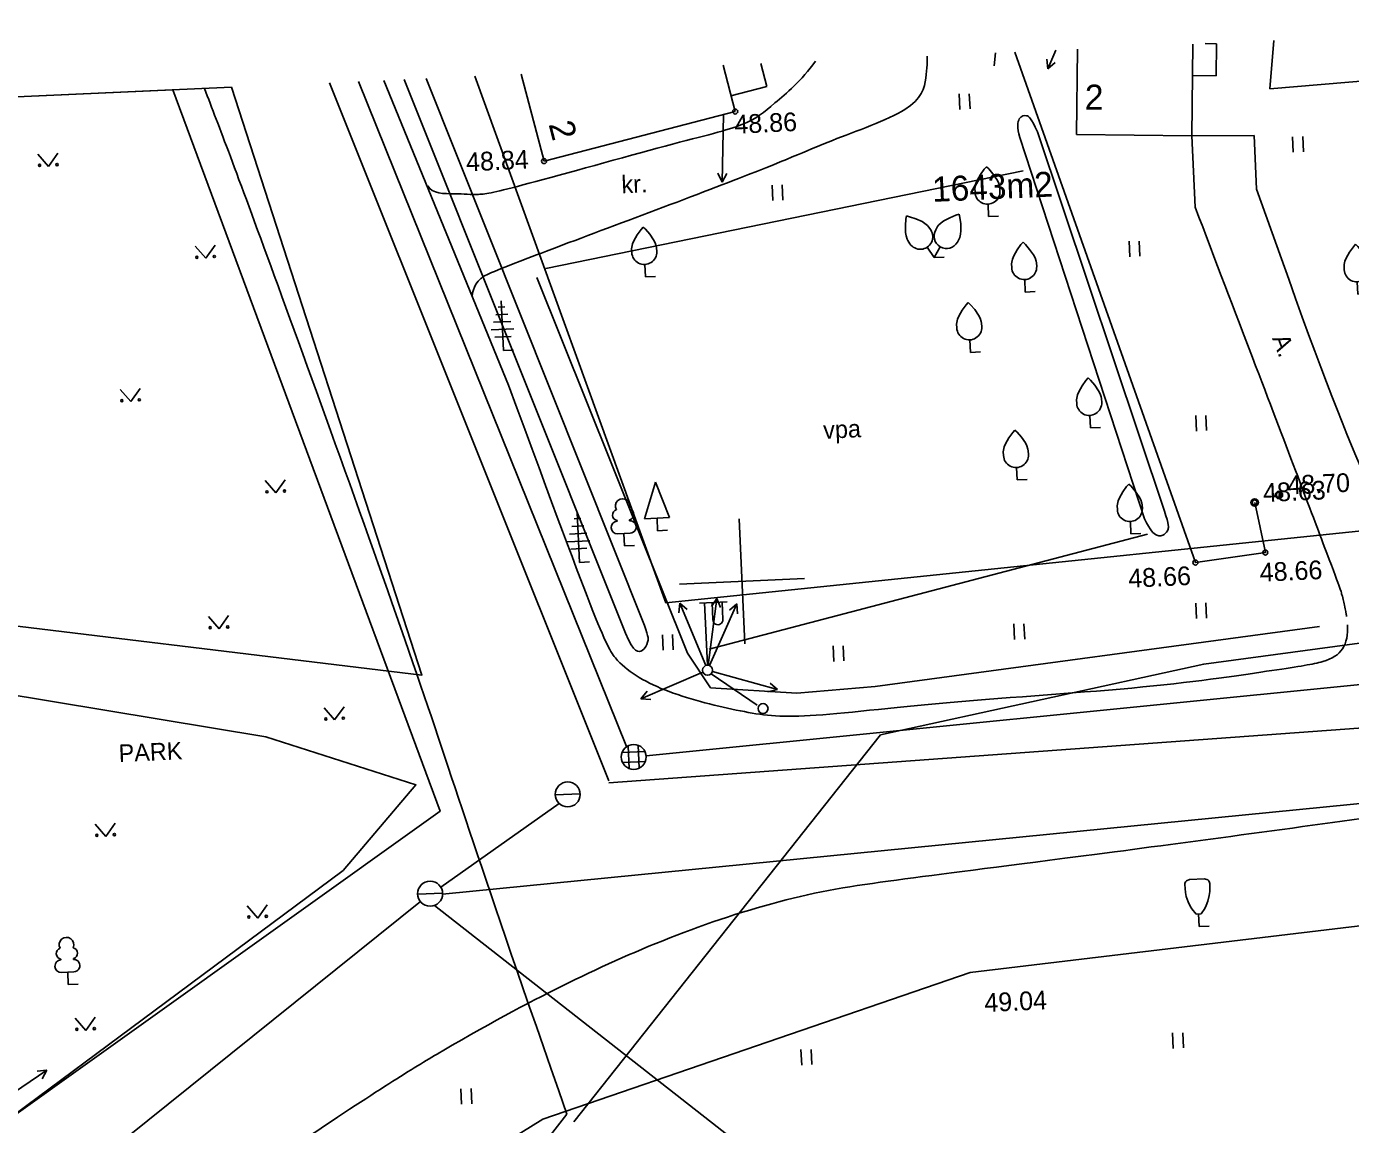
# Model space of a CAD drawing. Extents: x 641517 to 641719, y 6455721 to 6455847.
# Drawn here: x 641569.2 to 641622.2, y 6455799.3 to 6455843.2 of the extents above; entities that cross this region are included whole.
import ezdxf

# ---------------------------------------------------------------- set-up
doc = ezdxf.new("R2010")
doc.units = 0
for name, color, linetype in [('Level 1', 7, 'Continuous'), ('Level 10', 7, 'Continuous'), ('Level 11', 7, 'Continuous'), ('Level 12', 7, 'Continuous'), ('Level 15', 7, 'Continuous'), ('Level 16', 7, 'Continuous'), ('Level 17', 7, 'Continuous'), ('Level 19', 7, 'Continuous'), ('Level 21', 7, 'Continuous'), ('Level 27', 7, 'Continuous'), ('Level 28', 7, 'Continuous'), ('Level 29', 7, 'Continuous'), ('Level 30', 7, 'Continuous'), ('Level 31', 7, 'Continuous'), ('Level 34', 7, 'Continuous'), ('Level 4', 7, 'Continuous'), ('Level 40', 7, 'Continuous'), ('Level 41', 7, 'Continuous'), ('Level 43', 7, 'Continuous'), ('Level 5', 7, 'Continuous'), ('Level 54', 7, 'Continuous'), ('Level 57', 7, 'Continuous'), ('Level 61', 7, 'Continuous'), ('Level 7', 7, 'Continuous'), ('Level 9', 7, 'Continuous')]:
    doc.layers.add(name, color=color, linetype=linetype)

# ---------------------------------------------------------------- blocks, each defined once
blk = doc.blocks.new('KMURU5')
at = {"layer": 'Level 15'}
for p, q in [((-403, 505), (0, 0)), ((0, 0), (397, 505))]:
    blk.add_line(p, q, dxfattribs=at)
for centre, radius in [((-353, 55), 42.8), ((347, 55), 45.2)]:
    blk.add_circle(centre, radius, dxfattribs=at)
blk = doc.blocks.new('KLAIP1')
at = {"layer": 'Level 7'}
for p, q in [((-250, 1032), (-250, 1000)), ((250, 1032), (250, 1000)), ((250, 500), (-250, 500)), ((0, 0), (0, 500)), ((400, 0), (0, 0))]:
    blk.add_line(p, q, dxfattribs=at)
for centre, radius, start, end in [((0, 1600), 292, 332.5799, 207.4201), ((-200, 1250), 224, 105.2441, 257.079), ((200, 1250), 224, 282.921, 74.7559), ((-250, 750), 250, 90, 270), ((250, 750), 250, 270, 90)]:
    blk.add_arc(centre, radius, start, end, dxfattribs=at)
blk = doc.blocks.new('PUNKT9')
at = {"layer": 'Level 12'}
blk.add_circle((0, 0), 100, dxfattribs=at)
blk = doc.blocks.new('V_AIP7')
at = {"layer": 'Level 17'}
blk.add_circle((0, 0), 148, dxfattribs=at)
blk = doc.blocks.new('KKIT12')
at = {"layer": 'Level 7'}
for p, q in [((-300, 1900), (300, 1900)), ((-100, 500), (100, 500)), ((0, 0), (0, 500)), ((0, 0), (400, 0))]:
    blk.add_line(p, q, dxfattribs=at)
for points in [[(-100, 500), (-258.4, 712.96), (-322.92, 824.71), (-400, 1000), (-461.28, 1225.3), (-484.95, 1381.3), (-500, 1700), (-497.94, 1741.58), (-468.34, 1813.02), (-428.03, 1850.1), (-300, 1900)], [(100, 500), (258.4, 712.96), (322.92, 824.71), (400, 1000), (461.28, 1225.3), (484.95, 1381.3), (500, 1700), (497.94, 1741.58), (468.34, 1813.02), (428.03, 1850.1), (300, 1900)]]:
    blk.add_lwpolyline(points, dxfattribs=at)
blk = doc.blocks.new('KVILJA')
at = {"layer": 'Level 7'}
for p, q in [((0, 0), (0, 500)), ((400, 0), (0, 0))]:
    blk.add_line(p, q, dxfattribs=at)
for points in [[(-500, 1000), (-500, 1150), (-490, 1216), (-453, 1344), (-396, 1467), (-250, 1700), (-90, 1905), (0, 2000)], [(500, 1000), (500, 1150), (490, 1216), (453, 1344), (396, 1467), (250, 1700), (90, 1905), (0, 2000)]]:
    blk.add_lwpolyline(points, dxfattribs=at)
blk.add_arc((0, 1000), 500, 180, 0, dxfattribs=at)
blk = doc.blocks.new('K2VILJ')
at = {"layer": 'Level 7'}
for p, q in [((0, 0), (-257, 429)), ((0, 0), (268, 422)), ((400, 0), (0, 0))]:
    blk.add_line(p, q, dxfattribs=at)
for points in [[(-943, 600), (-1020, 729), (-1046, 790), (-1079, 919), (-1095, 1054), (-1089, 1329), (-1057, 1587), (-1029, 1715)], [(-86, 1115), (-163, 1243), (-205, 1294), (-303, 1385), (-415, 1462), (-660, 1586), (-903, 1680), (-1029, 1715)], [(115, 1112), (196, 1239), (239, 1289), (339, 1377), (453, 1451), (702, 1568), (947, 1655), (1074, 1687)], [(959, 575), (1039, 702), (1066, 762), (1103, 891), (1122, 1025), (1124, 1300), (1099, 1559), (1074, 1687)]]:
    blk.add_lwpolyline(points, dxfattribs=at)
for centre, start, end in [((-514, 857), 210.9638, 30.9638), ((537, 844), 147.5288, 327.5288)]:
    blk.add_arc(centre, 500, start, end, dxfattribs=at)
blk = doc.blocks.new('KVEEK0')
at = {"layer": 'Level 21'}
blk.add_line((-500, 0), (500, 0), dxfattribs=at)
blk.add_circle((0, 0), 500, dxfattribs=at)
blk = doc.blocks.new('KMNOO2')
at = {"layer": 'Level 27'}
for p, q in [((200, 0), (2900, 0)), ((2553.76, 176.18), (2900, 0)), ((2900, 0), (2553.76, -186.54))]:
    blk.add_line(p, q, dxfattribs=at)
blk = doc.blocks.new('KHEIN6')
at = {"layer": 'Level 15'}
for p, q in [((0, 620.11), (0, 0)), ((405.61, 608.83), (405.61, 0))]:
    blk.add_line(p, q, dxfattribs=at)
blk = doc.blocks.new('KMNOL2')
at = {"layer": 'Level 27'}
for p, q in [((200, 0), (2900, 0)), ((2553.76, 176.18), (2900, 0)), ((2900, 0), (2553.76, -186.54))]:
    blk.add_line(p, q, dxfattribs=at)
blk.add_circle((0, 0), 200, dxfattribs=at)
blk = doc.blocks.new('KDREKA')
at = {"layer": 'Level 34'}
for p, q in [((-458, 200), (458, 200)), ((-200, 458), (-200, -458)), ((200, 458), (200, -458)), ((-458, -200), (458, -200))]:
    blk.add_line(p, q, dxfattribs=at)
blk.add_circle((0, 0), 500, dxfattribs=at)
blk = doc.blocks.new('VKOR20')
at = {"layer": 'Level 4'}
for p, q in [((0, 2500), (0, -2500)), ((-2500, 0), (2500, 0))]:
    blk.add_line(p, q, dxfattribs=at)
blk = doc.blocks.new('KLEHI0')
at = {"layer": 'Level 7'}
for p, q in [((-136.96, 1750), (136.96, 1750)), ((0, 0), (0, 2000)), ((-345.65, 1150), (345.65, 1150)), ((-241.3, 1450), (241.3, 1450)), ((-450, 850), (450, 850)), ((-325, 550), (325, 550)), ((400, 0), (0, 0))]:
    blk.add_line(p, q, dxfattribs=at)
blk = doc.blocks.new('KVPOS2')
at = {"layer": 'Level 29'}
for p, q in [((-200, 2700), (900, 2700)), ((0, 2700), (0, 200)), ((300, 2700), (300, 2000)), ((700, 2700), (700, 2000))]:
    blk.add_line(p, q, dxfattribs=at)
blk.add_circle((0, 0), 200, dxfattribs=at)
blk.add_arc((500, 2000), 200, 179.9393, 0.0607, dxfattribs=at)
blk = doc.blocks.new('KVATUG')
at = {"layer": 'Level 29'}
blk.add_circle((0, 0), 199, dxfattribs=at)
blk = doc.blocks.new('KELUP0')
at = {"layer": 'Level 7'}
for p, q in [((0, 1950), (-500, 500)), ((500, 500), (0, 1950)), ((-500, 500), (500, 500)), ((0, 0), (0, 500)), ((400, 0), (0, 0))]:
    blk.add_line(p, q, dxfattribs=at)

msp = doc.modelspace()

# ---------------------------------------------------------------- linework, layer by layer
at = {"layer": 'Level 1'}
for p, q in [((641615.831, 6455838.825), (641615.875, 6455842.492)), ((641616.82, 6455842.509), (641616.362, 6455842.514)), ((641616.82, 6455842.509), (641616.804, 6455841.221)), ((641611.265, 6455842.286), (641611.224, 6455838.881)), ((641597.565, 6455839.796), (641597.08, 6455841.651)), ((641598.595, 6455841.719), (641598.833, 6455840.798)), ((641589.001, 6455841.289), (641589.919, 6455837.813)), ((641598.833, 6455840.798), (641597.391, 6455840.425)), ((641616.804, 6455841.221), (641615.86, 6455841.232)), ((641597.565, 6455839.796), (641589.919, 6455837.813)), ((641597.565, 6455839.796), (641597.565, 6455839.796)), ((641611.224, 6455838.881), (641615.831, 6455838.825))]:
    msp.add_line(p, q, dxfattribs=at)
at = {"layer": 'Level 10'}
for p, q in [((641607.928, 6455841.621), (641607.976, 6455842.139)), ((641589.631, 6455833.154), (641595.658, 6455818.119)), ((641603.165, 6455816.789), (641620.948, 6455819.187)), ((641595.658, 6455818.119), (641596.582, 6455816.741)), ((641596.582, 6455816.741), (641600.038, 6455816.525)), ((641600.038, 6455816.525), (641603.165, 6455816.789)), ((641615.065, 6455802.928), (641615.093, 6455802.309)), ((641615.471, 6455802.935), (641615.498, 6455802.327)), ((641600.198, 6455802.262), (641600.226, 6455801.643)), ((641600.604, 6455802.269), (641600.631, 6455801.661))]:
    msp.add_line(p, q, dxfattribs=at)
at = {"layer": 'Level 12'}
for p, q in [((641610.068, 6455841.505), (641610.036, 6455841.896)), ((641610.392, 6455842.247), (641610.068, 6455841.505)), ((641610.368, 6455841.752), (641610.068, 6455841.505)), ((641598.441, 6455816.047), (641596.609, 6455817.301))]:
    msp.add_line(p, q, dxfattribs=at)
at = {"layer": 'Level 15'}
for p, q in [((641585.86, 6455808.477), (641657.085, 6455815.525)), ((641585.784, 6455808.766), (641590.527, 6455812.104)), ((641584.972, 6455808.186), (641520.724, 6455756.582)), ((641585.53, 6455808.029), (641619.76, 6455781.245))]:
    msp.add_line(p, q, dxfattribs=at)
at = {"layer": 'Level 16'}
msp.add_line((641592.506, 6455813.009), (641581.335, 6455840.946), dxfattribs=at)
msp.add_lwpolyline([(641660.272, 6455806.032), (641658.539, 6455817.748), (641592.512, 6455812.934)], dxfattribs=at)
at = {"layer": 'Level 19'}
for p, q in [((641593.223, 6455814.385), (641582.498, 6455840.998)), ((641594.003, 6455814.022), (641659.457, 6455820.533))]:
    msp.add_line(p, q, dxfattribs=at)
at = {"layer": 'Level 21'}
msp.add_line((641573.501, 6455777.591), (641590.834, 6455799.68), dxfattribs=at)
msp.add_lwpolyline([(641591.113, 6455799.371), (641603.381, 6455814.85), (641616.315, 6455817.684), (641647.07, 6455821.833)], dxfattribs=at)
msp.add_open_spline([(641576.33, 6455840.721), (641576.934, 6455839.159), (641578.188, 6455835.862), (641585.694, 6455815.129), (641587.234, 6455809.919), (641590.834, 6455799.68)], degree=3, dxfattribs=at)
at = {"layer": 'Level 28'}
msp.add_lwpolyline([(641618.35, 6455824.153), (641618.776, 6455822.151), (641615.978, 6455821.751), (641608.757, 6455842.174)], dxfattribs=at)
at = {"layer": 'Level 30'}
for q in [(641618.324, 6455838.836), (641615.968, 6455835.967)]:
    msp.add_line((641615.831, 6455838.825), q, dxfattribs=at)
for points in [[(641583.508, 6455841.043), (641588.499, 6455828.842)], [(641577.408, 6455840.77), (641585.034, 6455817.245), (641544.073, 6455822.205), (641540.598, 6455826.433), (641539.864, 6455828.154), (641548.935, 6455839.495)], [(641548.935, 6455839.495), (641577.408, 6455840.77)], [(641619.423, 6455833.903), (641618.421, 6455836.687), (641618.324, 6455838.836)]]:
    msp.add_lwpolyline(points, dxfattribs=at)
msp.add_lwpolyline([(641581.879, 6455809.432), (641584.793, 6455812.85), (641578.793, 6455814.773), (641538.191, 6455821.503), (641536.302, 6455819.665), (641523.73, 6455767.814), (641556.442, 6455790.54)], close=True, dxfattribs=at)
for points, degree in [([(641587.037, 6455832.393), (641587.087, 6455832.805), (641587.412, 6455833.162), (641587.743, 6455833.381), (641599.334, 6455837.685), (641601.112, 6455838.571), (641604.943, 6455839.887), (641605.233, 6455841.167), (641605.252, 6455841.879), (641605.252, 6455842.017)], 3), ([(641600.779, 6455841.816), (641600.208, 6455841.02), (641599.006, 6455840.017), (641598.11, 6455839.244), (641595.547, 6455838.651), (641588.279, 6455836.617), (641587.265, 6455836.435), (641586.443, 6455836.535), (641585.423, 6455836.489), (641585.272, 6455836.824)], 3), ([(641622.026, 6455819.594), (641621.941, 6455820.152), (641621.636, 6455821.123), (641615.968, 6455835.967)], 2), ([(641619.423, 6455833.903), (641622.537, 6455824.992), (641625.118, 6455820.776), (641625.553, 6455820.129), (641625.577, 6455820.093)], 3), ([(641588.499, 6455828.842), (641592.159, 6455818.913), (641592.621, 6455817.751), (641594.727, 6455816.509), (641597.991, 6455815.73), (641599.937, 6455815.461), (641605.646, 6455816.179), (641614.49, 6455816.73), (641619.631, 6455817.525), (641621.21, 6455817.75), (641621.955, 6455818.215), (641622.086, 6455818.86), (641622.063, 6455819.252)], 3), ([(641634.475, 6455807.683), (641634.126, 6455810.326), (641633.592, 6455811.947), (641631.856, 6455812.948), (641626.821, 6455812.055), (641611.35, 6455809.975), (641604.213, 6455809.09), (641600.006, 6455808.492), (641595.106, 6455806.885), (641590.936, 6455805.002), (641586.55, 6455802.707), (641580.814, 6455799.16), (641562.895, 6455786.606)], 3)]:
    msp.add_open_spline(points, degree=degree, dxfattribs=at)
at = {"layer": 'Level 40'}
for points in [[(641631.671, 6455843.2), (641632.178, 6455824.004), (641594.794, 6455820.138)], [(641594.794, 6455820.138), (641587.155, 6455841.206)], [(641519.996, 6455772.848), (641517.075, 6455838.068), (641575.063, 6455840.665)], [(641575.063, 6455840.665), (641585.757, 6455811.8), (641523.416, 6455767.247), (641519.996, 6455772.848)]]:
    msp.add_lwpolyline(points, dxfattribs=at)
msp.add_lwpolyline([(641571.535, 6455788.085), (641589.863, 6455799.476), (641606.968, 6455805.347), (641645.62, 6455809.971), (641650.483, 6455788.107), (641633.093, 6455761.342), (641580.056, 6455782.661)], close=True, dxfattribs=at)
at = {"layer": 'Level 41'}
for p, q in [((641589.984, 6455833.519), (641609.088, 6455837.428)), ((641614.064, 6455822.883), (641596.522, 6455818.281))]:
    msp.add_line(p, q, dxfattribs=at)
msp.add_lwpolyline([(641629.31, 6455843.094), (641629.224, 6455841.576), (641618.96, 6455840.705), (641619.12, 6455842.638)], dxfattribs=at)
at = {"layer": 'Level 43'}
for p, q in [((641608.96, 6455838.751), (641613.948, 6455823.502)), ((641609.663, 6455838.981), (641614.742, 6455823.808))]:
    msp.add_line(p, q, dxfattribs=at)
for points in [[(641584.326, 6455841.08), (641593.171, 6455818.927)], [(641585.201, 6455841.119), (641593.939, 6455819.234)]]:
    msp.add_lwpolyline(points, dxfattribs=at)
for points in [[(641608.96, 6455838.751), (641608.83, 6455839.175), (641608.888, 6455839.589), (641609.243, 6455839.682), (641609.403, 6455839.535), (641609.663, 6455838.981)], [(641613.948, 6455823.502), (641614.161, 6455823.036), (641614.455, 6455822.767), (641614.759, 6455822.857), (641614.903, 6455823.069), (641614.921, 6455823.25), (641614.742, 6455823.808)], [(641593.171, 6455818.927), (641593.506, 6455818.116), (641593.914, 6455818.172), (641594.082, 6455818.591), (641594.112, 6455818.742), (641593.939, 6455819.234)]]:
    msp.add_open_spline(points, degree=3, dxfattribs=at)
at = {"layer": 'Level 54'}
for p, q in [((641594.794, 6455820.138), (641594.794, 6455820.138)), ((641585.757, 6455811.8), (641585.757, 6455811.8)), ((641606.968, 6455805.347), (641606.968, 6455805.347)), ((641589.863, 6455799.476), (641589.863, 6455799.476))]:
    msp.add_line(p, q, dxfattribs=at)

# ---------------------------------------------------------------- block references
at = {"layer": 'Level 1', "xscale": 0.0009999999999999998, "yscale": 0.001, "rotation": 2.5640455453467306}
msp.add_blockref('PUNKT9', (641597.565, 6455839.796), dxfattribs=at)
msp.add_blockref('PUNKT9', (641597.565, 6455839.796), dxfattribs=at)
at = {"layer": 'Level 10', "xscale": 0.0009999999999999998, "yscale": 0.001, "rotation": 2.5640455453467306}
for name, p in [('KHEIN6', (641606.555, 6455839.883)), ('KHEIN6', (641619.895, 6455838.166)), ('KMURU5', (641570.09, 6455837.602)), ('KVILJA', (641607.705, 6455835.591)), ('KHEIN6', (641599.066, 6455836.234)), ('K2VILJ', (641605.523, 6455833.951)), ('KVILJA', (641593.973, 6455833.177)), ('KMURU5', (641576.38, 6455833.925)), ('KVILJA', (641609.173, 6455832.573)), ('KHEIN6', (641613.351, 6455833.987)), ('KVILJA', (641622.475, 6455832.486)), ('KLEHI0', (641588.296, 6455830.229)), ('KVILJA', (641606.975, 6455830.161)), ('KVILJA', (641611.775, 6455827.138)), ('KMURU5', (641573.381, 6455828.19)), ('KHEIN6', (641616.021, 6455827.013)), ('KVILJA', (641608.844, 6455825.053)), ('KMURU5', (641579.189, 6455824.54)), ('KELUP0', (641594.463, 6455823.024)), ('KVILJA', (641613.4, 6455822.893)), ('KLAIP1', (641593.137, 6455822.413)), ('KLEHI0', (641591.333, 6455821.755)), ('KHEIN6', (641616.019, 6455819.507)), ('KMURU5', (641576.917, 6455819.103)), ('KHEIN6', (641608.742, 6455818.672)), ('KHEIN6', (641594.679, 6455818.244)), ('KHEIN6', (641601.509, 6455817.797)), ('KMURU5', (641581.54, 6455815.453)), ('KMURU5', (641572.383, 6455810.793)), ('KKIT12', (641616.127, 6455807.188)), ('KMURU5', (641578.46, 6455807.526)), ('KLAIP1', (641570.883, 6455804.862)), ('KLAIP1', (641570.883, 6455804.862)), ('KMURU5', (641571.579, 6455803.031)), ('KHEIN6', (641586.621, 6455800.076))]:
    msp.add_blockref(name, p, dxfattribs=at)
at = {"layer": 'Level 11', "xscale": 0.0009999999999999998, "yscale": 0.001, "rotation": 2.5640455453467306}
msp.add_blockref('KVPOS2', (641596.461, 6455817.442), dxfattribs=at)
at = {"layer": 'Level 12'}
for name, p, xscale, yscale, rotation in [('KMNOO2', (641597.097, 6455839.874), 0.0010000000000000002, 0.001, -90.91396264651202), ('KMNOL2', (641596.461, 6455817.442), 0.0009999999999999998, 0.001, 112.63303416775592), ('KMNOL2', (641596.461, 6455817.442), 0.0009999999999999998, 0.001, 66.14946109550066), ('KMNOL2', (641596.461, 6455817.442), 0.0009999999999999998, 0.0009999999999999998, 82.54866525461708), ('KMNOL2', (641596.461, 6455817.442), 0.001, 0.0010000000000000002, -156.76552247567983), ('KMNOL2', (641596.461, 6455817.442), 0.001, 0.001, -15.502031073880561), ('KVATUG', (641598.68, 6455815.909), 0.0009999999999999998, 0.001, 2.5640455453467306), ('KMNOO2', (641567.624, 6455799.809), 0.0009999999999999998, 0.0009999999999999998, 34.3358572352398)]:
    msp.add_blockref(name, p, dxfattribs=dict(at, xscale=xscale, yscale=yscale, rotation=rotation))
at = {"layer": 'Level 28', "xscale": 0.0009999999999999998, "yscale": 0.001, "rotation": 92.56404554534673}
for p in [(641619.321, 6455824.454), (641618.35, 6455824.153)]:
    msp.add_blockref('V_AIP7', p, dxfattribs=at)
at = {"layer": 'Level 31', "xscale": 0.0009999999999999998, "yscale": 0.001, "rotation": 2.5640455453467306}
for p in [(641589.919, 6455837.813), (641619.321, 6455824.454), (641618.35, 6455824.153), (641618.776, 6455822.151), (641615.978, 6455821.751)]:
    msp.add_blockref('PUNKT9', p, dxfattribs=at)
at = {"layer": 'Level 5', "xscale": 0.0009999999999999998, "yscale": 0.001, "rotation": 2.5640455453467306}
for p in [(641590.864, 6455812.473), (641585.361, 6455808.5)]:
    msp.add_blockref('KVEEK0', p, dxfattribs=at)
at = {"layer": 'Level 61', "xscale": 0.0009999999999999998, "yscale": 0.001, "rotation": 2.5640455453467306}
msp.add_blockref('VKOR20', (641597.839, 6455820.995), dxfattribs=at)
at = {"layer": 'Level 9', "xscale": 0.0009999999999999998, "yscale": 0.001, "rotation": 2.5640455453467306}
msp.add_blockref('KDREKA', (641593.505, 6455813.972), dxfattribs=at)

# ---------------------------------------------------------------- texts
at = {"layer": 'Level 1'}
for rotation, p in [(359.3074, (641611.547, 6455839.877)), (284.4943, (641590.094, 6455839.291))]:
    msp.add_text('2', height=1, rotation=rotation, dxfattribs=at).set_placement(p)
at = {"layer": 'Level 31'}
for s, p in [('48.86', (641597.547, 6455838.907)), ('48.84', (641586.813, 6455837.401)), ('48.63', (641618.7, 6455824.169)), ('48.70', (641619.671, 6455824.47)), ('48.66', (641618.565, 6455820.98)), ('48.66', (641613.307, 6455820.743)), ('49.04', (641607.549, 6455803.762))]:
    msp.add_text(s, height=0.75, rotation=2.564, dxfattribs=at).set_placement(p)
at = {"layer": 'Level 57'}
for s, height, rotation, p in [('kr.', 0.7, 2.564, (641593.029, 6455836.524)), ('1643m2', 1, 2.564, (641605.465, 6455836.181)), ('A.', 0.7, 290.8043, (641619.035, 6455830.728)), ('vpa', 0.7, 2.564, (641601.102, 6455826.7)), ('PARK', 0.7, 2.564, (641572.913, 6455813.765))]:
    msp.add_text(s, height=height, rotation=rotation, dxfattribs=at).set_placement(p)

doc.saveas('drawing.dxf')
